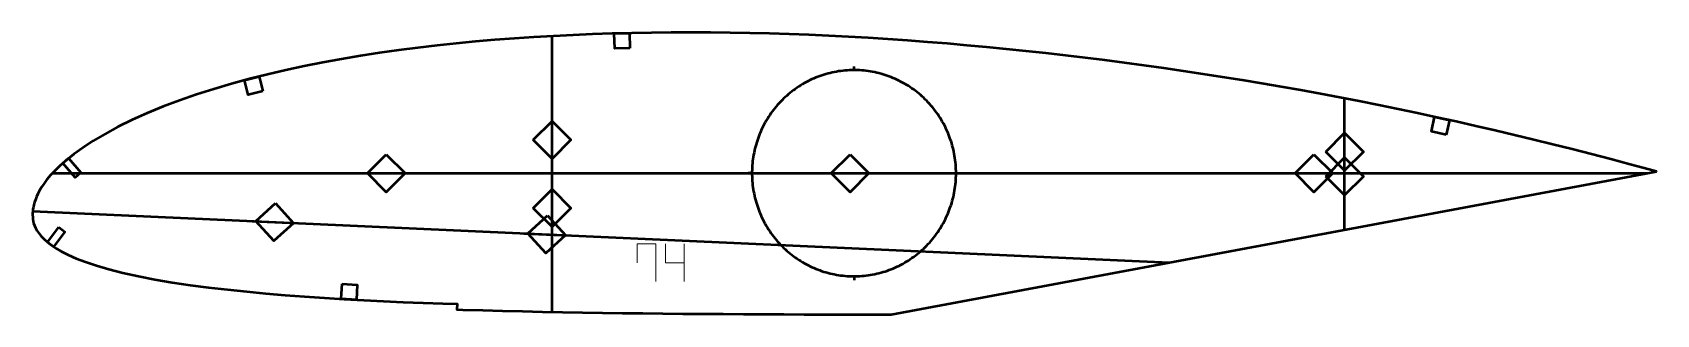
# Model space of a CAD drawing. Header units: metres. Extents: x 11 to 441, y 163 to 237.
import ezdxf

# ---------------------------------------------------------------- set-up
doc = ezdxf.new("R2010")
doc.units = ezdxf.units.M
doc.layers.add('Layer', color=1, linetype='Continuous', lineweight=50)
doc.layers.add('NumLabel', color=1, linetype='Continuous', lineweight=15)

msp = doc.modelspace()

# ---------------------------------------------------------------- linework, layer by layer
at = {"layer": 'Layer', "color": 7}
for p, q in [((148.5, 163.22), (148.5, 236.36)), ((358.5, 184.99), (358.5, 219.84)), ((148.5, 202.81), (148.5, 214.81)), ((358.5, 199.69), (358.5, 211.69)), ((358.5, 193.13), (358.5, 205.13)), ((16.1, 200), (438.8, 200)), ((98.54, 200), (110.54, 200)), ((221.45, 200), (233.45, 200)), ((344.36, 200), (356.36, 200)), ((148.5, 184.77), (148.5, 196.77)), ((10.86, 189.91), (312, 176.29)), ((68.99, 187.28), (80.98, 186.74)), ((141.03, 184.02), (153.01, 183.48))]:
    msp.add_line(p, q, dxfattribs=at)
at = {"layer": 'Layer'}
for p, q in [((228.5, 227.33), (228.5, 228.33)), ((201.46, 200), (200.46, 200)), ((255.54, 200), (256.54, 200)), ((228.5, 172.67), (228.5, 171.67))]:
    msp.add_line(p, q, dxfattribs=at)
for points in [[(441.16, 200.44), (441.16, 200.44), (439.25, 200.96), (434.15, 202.34), (429.04, 203.69), (423.93, 205.02), (418.82, 206.34), (413.71, 207.63), (408.61, 208.89), (403.5, 210.12), (398.37, 211.33), (393.24, 212.51), (388.1, 213.67), (382.97, 214.81), (377.83, 215.92), (372.69, 217), (367.53, 218.05), (362.38, 219.09), (357.24, 220.08), (352.07, 221.05), (346.89, 221.99), (341.72, 222.92), (336.55, 223.81), (331.37, 224.67), (326.18, 225.5), (320.98, 226.3), (315.78, 227.09), (310.58, 227.84), (305.37, 228.57), (300.15, 229.27), (294.94, 229.95), (289.73, 230.6), (284.52, 231.22), (279.3, 231.81), (274.06, 232.38), (268.84, 232.92), (263.62, 233.43), (258.39, 233.91), (253.17, 234.36), (247.94, 234.78), (242.71, 235.17), (237.48, 235.53), (232.25, 235.86), (227.02, 236.15), (221.79, 236.42), (216.57, 236.66), (211.35, 236.86), (206.11, 237.02), (200.9, 237.15), (195.68, 237.24), (190.45, 237.3), (185.23, 237.33), (180.02, 237.31), (174.82, 237.26), (169.62, 237.17), (164.43, 237.03), (159.23, 236.85), (154.04, 236.64), (148.86, 236.38), (143.69, 236.07), (138.52, 235.72), (133.36, 235.33), (128.22, 234.9), (123.1, 234.41), (118, 233.86), (112.91, 233.26), (107.84, 232.6), (102.79, 231.88), (97.75, 231.09), (92.73, 230.25), (87.75, 229.36), (82.81, 228.39), (77.92, 227.34), (73.07, 226.22), (68.28, 225.01), (63.53, 223.7), (58.85, 222.33), (54.26, 220.86), (49.77, 219.3), (45.41, 217.66), (41.2, 215.92), (37.2, 214.12), (33.45, 212.28), (29.99, 210.39), (26.88, 208.54), (24.15, 206.76), (21.8, 205.06), (19.8, 203.47), (18.13, 202.04), (16.74, 200.67), (15.58, 199.45), (14.63, 198.34), (13.86, 197.29), (13.21, 196.3), (12.69, 195.39), (12.26, 194.54), (11.9, 193.72), (11.61, 192.98), (11.37, 192.29), (11.18, 191.63), (11.04, 191.03), (10.93, 190.44), (10.85, 189.89), (10.8, 189.41), (10.83, 188.97), (10.86, 188.39), (10.9, 187.85), (10.96, 187.31), (11.09, 186.74), (11.3, 186.13), (11.59, 185.48), (11.97, 184.8), (12.46, 184.09), (13.06, 183.34), (13.78, 182.57), (14.65, 181.78), (15.7, 180.97), (16.96, 180.13), (18.48, 179.27), (20.27, 178.36), (22.36, 177.42), (24.82, 176.48), (27.72, 175.53), (31.05, 174.57), (34.77, 173.6), (38.85, 172.69), (43.24, 171.84), (47.83, 171.04), (52.57, 170.33), (57.45, 169.71), (62.48, 169.15), (67.57, 168.6), (72.64, 168.09), (77.74, 167.68), (82.92, 167.32), (88.14, 166.96), (93.36, 166.62), (98.57, 166.32), (103.78, 166.06), (109.02, 165.84), (114.29, 165.64), (119.58, 165.47), (123.31, 165.35), (123.26, 163.85), (124.83, 163.8), (130.11, 163.64), (135.38, 163.5), (140.64, 163.37), (145.92, 163.27), (151.21, 163.18), (156.53, 163.09), (161.86, 163), (167.19, 162.92), (172.52, 162.85), (177.85, 162.79), (183.18, 162.73), (188.52, 162.69), (193.86, 162.66), (199.21, 162.64), (204.56, 162.61), (209.92, 162.59), (215.27, 162.56), (220.61, 162.54), (225.96, 162.53), (231.31, 162.52), (238.32, 162.51), (441.16, 200.44)], [(255.54, 200), (255.53, 200.57), (255.51, 201.15), (255.49, 201.72), (255.44, 202.29), (255.39, 202.87), (255.32, 203.44), (255.25, 204.01), (255.16, 204.57), (255.06, 205.14), (254.94, 205.7), (254.82, 206.26), (254.68, 206.82), (254.54, 207.37), (254.38, 207.93), (254.21, 208.47), (254.02, 209.02), (253.83, 209.56), (253.63, 210.09), (253.41, 210.63), (253.19, 211.15), (252.95, 211.67), (252.7, 212.19), (252.44, 212.7), (252.17, 213.21), (251.89, 213.71), (251.6, 214.2), (251.3, 214.69), (250.99, 215.17), (250.67, 215.64), (250.34, 216.11), (250, 216.57), (249.65, 217.03), (249.29, 217.47), (248.93, 217.91), (248.55, 218.34), (248.16, 218.76), (247.77, 219.17), (247.37, 219.58), (246.96, 219.98), (246.54, 220.36), (246.11, 220.74), (245.67, 221.11), (245.23, 221.47), (244.78, 221.82), (244.32, 222.16), (243.86, 222.49), (243.39, 222.82), (242.91, 223.13), (242.43, 223.43), (241.94, 223.72), (241.44, 224), (240.94, 224.27), (240.43, 224.53), (239.92, 224.78), (239.4, 225.01), (238.88, 225.24), (238.35, 225.45), (237.82, 225.66), (237.29, 225.85), (236.75, 226.03), (236.2, 226.2), (235.66, 226.36), (235.11, 226.5), (234.56, 226.64), (234, 226.76), (233.44, 226.87), (232.88, 226.97), (232.32, 227.06), (231.76, 227.13), (231.19, 227.2), (230.63, 227.25), (230.06, 227.29), (229.49, 227.31), (228.93, 227.33), (228.36, 227.33), (227.79, 227.32), (227.22, 227.3), (226.65, 227.27), (226.09, 227.22), (225.52, 227.17), (224.96, 227.1), (224.4, 227.02), (223.84, 226.92), (223.28, 226.82), (222.72, 226.7), (222.17, 226.57), (221.62, 226.43), (221.07, 226.28), (220.52, 226.12), (219.98, 225.94), (219.45, 225.75), (218.91, 225.56), (218.38, 225.35), (217.86, 225.13), (217.34, 224.9), (216.82, 224.65), (216.31, 224.4), (215.81, 224.13), (215.31, 223.86), (214.82, 223.57), (214.33, 223.28), (213.85, 222.97), (213.37, 222.66), (212.91, 222.33), (212.45, 221.99), (211.99, 221.65), (211.55, 221.29), (211.11, 220.93), (210.68, 220.55), (210.25, 220.17), (209.84, 219.78), (209.43, 219.38), (209.03, 218.97), (208.64, 218.55), (208.26, 218.12), (207.89, 217.69), (207.53, 217.25), (207.17, 216.8), (206.83, 216.34), (206.49, 215.88), (206.17, 215.41), (205.85, 214.93), (205.55, 214.45), (205.25, 213.96), (204.97, 213.46), (204.69, 212.96), (204.43, 212.45), (204.17, 211.93), (203.93, 211.41), (203.7, 210.89), (203.48, 210.36), (203.27, 209.83), (203.07, 209.29), (202.88, 208.75), (202.71, 208.2), (202.54, 207.65), (202.39, 207.1), (202.25, 206.54), (202.12, 205.98), (202, 205.42), (201.89, 204.86), (201.8, 204.29), (201.71, 203.72), (201.64, 203.15), (201.58, 202.58), (201.53, 202.01), (201.5, 201.44), (201.47, 200.86), (201.46, 200.29), (201.46, 199.71), (201.47, 199.14), (201.5, 198.56), (201.53, 197.99), (201.58, 197.42), (201.64, 196.85), (201.71, 196.28), (201.8, 195.71), (201.89, 195.14), (202, 194.58), (202.12, 194.02), (202.25, 193.46), (202.39, 192.9), (202.54, 192.35), (202.71, 191.8), (202.88, 191.25), (203.07, 190.71), (203.27, 190.17), (203.48, 189.64), (203.7, 189.11), (203.93, 188.59), (204.17, 188.07), (204.43, 187.55), (204.69, 187.04), (204.97, 186.54), (205.25, 186.04), (205.55, 185.55), (205.85, 185.07), (206.17, 184.59), (206.49, 184.12), (206.83, 183.66), (207.17, 183.2), (207.53, 182.75), (207.89, 182.31), (208.26, 181.88), (208.64, 181.45), (209.03, 181.03), (209.43, 180.62), (209.84, 180.22), (210.25, 179.83), (210.68, 179.45), (211.11, 179.07), (211.55, 178.71), (211.99, 178.35), (212.45, 178.01), (212.91, 177.67), (213.37, 177.34), (213.85, 177.03), (214.33, 176.72), (214.82, 176.43), (215.31, 176.14), (215.81, 175.87), (216.31, 175.6), (216.82, 175.35), (217.34, 175.1), (217.86, 174.87), (218.38, 174.65), (218.91, 174.44), (219.45, 174.25), (219.98, 174.06), (220.52, 173.88), (221.07, 173.72), (221.62, 173.57), (222.17, 173.43), (222.72, 173.3), (223.28, 173.18), (223.84, 173.08), (224.4, 172.98), (224.96, 172.9), (225.52, 172.83), (226.09, 172.78), (226.65, 172.73), (227.22, 172.7), (227.79, 172.68), (228.36, 172.67), (228.93, 172.67), (229.49, 172.69), (230.06, 172.71), (230.63, 172.75), (231.19, 172.8), (231.76, 172.87), (232.32, 172.94), (232.88, 173.03), (233.44, 173.13), (234, 173.24), (234.56, 173.36), (235.11, 173.5), (235.66, 173.64), (236.2, 173.8), (236.75, 173.97), (237.29, 174.15), (237.82, 174.34), (238.35, 174.55), (238.88, 174.76), (239.4, 174.99), (239.92, 175.22), (240.43, 175.47), (240.94, 175.73), (241.44, 176), (241.94, 176.28), (242.43, 176.57), (242.91, 176.87), (243.39, 177.18), (243.86, 177.51), (244.32, 177.84), (244.78, 178.18), (245.23, 178.53), (245.67, 178.89), (246.11, 179.26), (246.54, 179.64), (246.96, 180.02), (247.37, 180.42), (247.77, 180.83), (248.16, 181.24), (248.55, 181.66), (248.93, 182.09), (249.29, 182.53), (249.65, 182.97), (250, 183.43), (250.34, 183.89), (250.67, 184.36), (250.99, 184.83), (251.3, 185.31), (251.6, 185.8), (251.89, 186.29), (252.17, 186.79), (252.44, 187.3), (252.7, 187.81), (252.95, 188.33), (253.19, 188.85), (253.41, 189.37), (253.63, 189.91), (253.83, 190.44), (254.02, 190.98), (254.21, 191.53), (254.38, 192.07), (254.54, 192.63), (254.68, 193.18), (254.82, 193.74), (254.94, 194.3), (255.06, 194.86), (255.16, 195.43), (255.25, 195.99), (255.32, 196.56), (255.39, 197.13), (255.44, 197.71), (255.49, 198.28), (255.51, 198.85), (255.53, 199.43), (255.54, 200)]]:
    msp.add_lwpolyline(points, close=True, dxfattribs=at)
for points in [[(169.08, 233.15), (165.08, 233.05), (164.97, 237.05), (168.97, 237.15), (169.08, 233.15)], [(71.82, 221.77), (67.95, 220.8), (66.97, 224.68), (70.85, 225.65), (71.82, 221.77)], [(143.5, 208.81), (148.5, 213.81), (153.5, 208.81), (148.5, 203.81), (143.5, 208.81)], [(385.39, 210.18), (381.49, 211.04), (382.35, 214.95), (386.26, 214.08), (385.39, 210.18)], [(353.5, 205.69), (358.5, 210.69), (363.5, 205.69), (358.5, 200.69), (353.5, 205.69)], [(23.62, 200.17), (22.11, 198.86), (18.84, 202.64), (20.35, 203.95), (23.62, 200.17)], [(104.54, 205), (109.54, 200), (104.54, 195), (99.54, 200), (104.54, 205)], [(227.45, 205), (232.45, 200), (227.45, 195), (222.45, 200), (227.45, 205)], [(350.36, 205), (355.36, 200), (350.36, 195), (345.36, 200), (350.36, 205)], [(353.5, 199.13), (358.5, 204.13), (363.5, 199.13), (358.5, 194.13), (353.5, 199.13)], [(143.5, 190.77), (148.5, 195.77), (153.5, 190.77), (148.5, 185.77), (143.5, 190.77)], [(75.21, 192.01), (79.98, 186.79), (74.76, 182.02), (69.99, 187.24), (75.21, 192.01)], [(17.81, 185.66), (19.39, 184.44), (16.33, 180.48), (14.75, 181.7), (17.81, 185.66)], [(147.25, 188.75), (152.02, 183.53), (146.79, 178.76), (142.03, 183.98), (147.25, 188.75)], [(92.86, 170.66), (96.85, 170.43), (96.62, 166.43), (92.63, 166.67), (92.86, 170.66)]]:
    msp.add_lwpolyline(points, dxfattribs=at)
at = {"layer": 'NumLabel', "color": 1}
for points in [[(171, 176.25), (171, 181.25), (176, 181.25), (176, 171.25)], [(178.5, 181.25), (178.5, 176.25), (183.5, 176.25), (183.5, 181.25), (183.5, 171.25)]]:
    msp.add_lwpolyline(points, dxfattribs=at)

doc.saveas('drawing.dxf')
